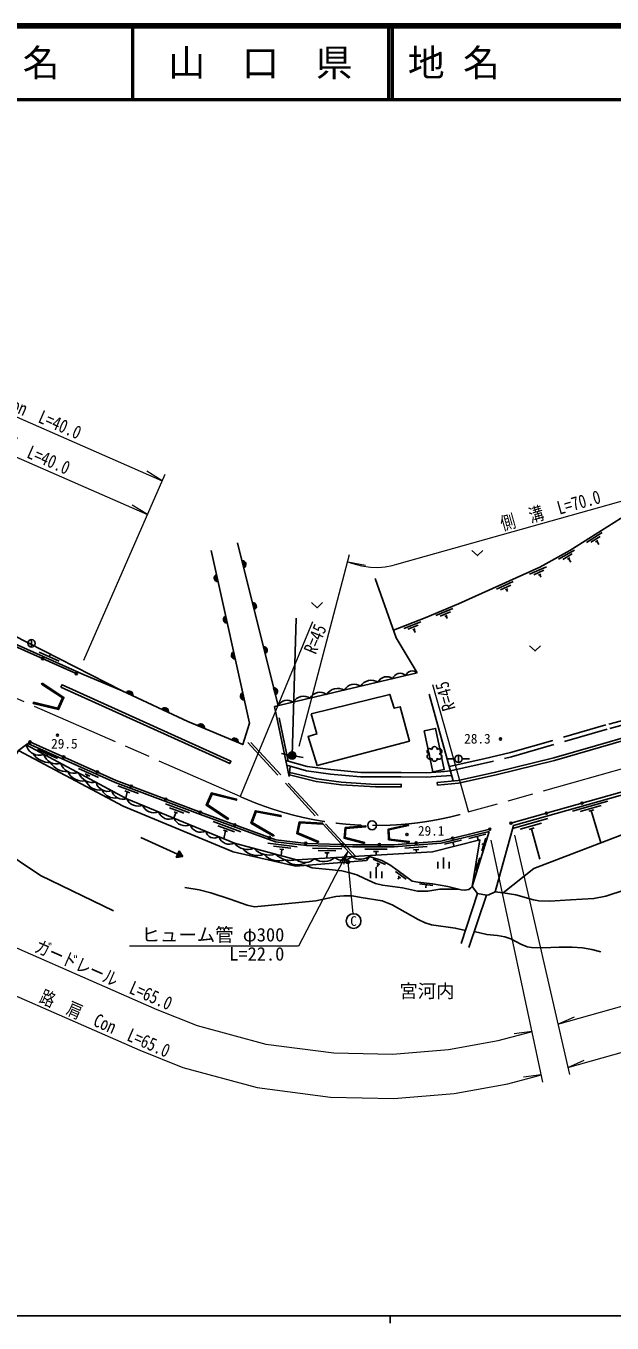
# Model space of a CAD drawing. Units: millimetres at full size, sheet at 1:1000; details may follow other scales. Extents: x 40000 to 680000, y 20000 to 380000.
# Drawn here: x 318563 to 398089, y 204000 to 380000 of the extents above; entities that cross this region are included whole.
import ezdxf
from ezdxf.enums import TextEntityAlignment as Align

# ---------------------------------------------------------------- set-up
doc = ezdxf.new("R2010")
doc.units = ezdxf.units.MM
doc.header["$LTSCALE"] = 1000
doc.linetypes.add('CHAIN', pattern=[18.5, 12, -1.5, 3.5, -1.5])
doc.linetypes.add('DASHED', pattern=[7.5, 6, -1.5])
for name, color, linetype, lineweight in [('M-BGD', 7, 'Continuous', 25), ('M-BMK', 2, 'CHAIN', 13), ('M-BMK-SRVR', 3, 'Continuous', 25), ('M-STR-HTXT', 7, 'Continuous', 13), ('M-STR-STRC', 7, 'Continuous', 25), ('M-TTL', 2, 'Continuous', 140), ('M-TTL-BAND', 7, 'Continuous', 25), ('M-TTL-LINE', 7, 'Continuous', 50)]:
    doc.layers.add(name, color=color, linetype=linetype, lineweight=lineweight)
doc.layers.add('M-BMK-HTXT', color=7, linetype='Continuous')
doc.layers.add('M-TTL-TXT', color=7, linetype='Continuous')
doc.styles.add('ＭＳ ゴシック', font='')
doc.styles.get('ＭＳ ゴシック').set_extended_font_data('MS Gothic')

# ---------------------------------------------------------------- blocks, each defined once
blk = doc.blocks.new('open_arrow')
at = {"color": 0, "linetype": 'Continuous', "lineweight": -2}
blk.add_lwpolyline([(7.5, 1.25), (0, 0), (7.5, -1.25)], dxfattribs=at)

msp = doc.modelspace()

# ---------------------------------------------------------------- hatches: boundary and pattern name
at = {"layer": 'M-BGD'}
for points in [[(347891, 307430, -0.82183), (348130, 306469)], [(344621, 304612, -0.82183), (344406, 305580)], [(349298, 301762, -0.82183), (349537, 300800)], [(345872, 298970, -0.82183), (345657, 299937)], [(350783, 295780, -0.82183), (351022, 294819)], [(320699, 294206, -0.41421), (320897, 294281, -0.41421), (320973, 294083, -1)], [(346949, 294109, -0.82183), (346735, 295076)], [(325263, 292162, -0.41421), (325461, 292238, -0.41421), (325536, 292040, -1)], [(332173, 289551, -0.82183), (333071, 289132)], [(348183, 288545, -0.82183), (347968, 289512)], [(352166, 290212, -0.82183), (352405, 289250)], [(337009, 287291, -0.82183), (337907, 286871)], [(341866, 285081, -0.82183), (342779, 284695)], [(346459, 283140, -0.82183), (347371, 282755)], [(319250, 282781, -0.41421), (319051, 282705, -0.41421), (318976, 282903, -1)], [(323814, 280740, -0.41421), (323616, 280665, -0.41421), (323540, 280863, -1)], [(354203, 281110, -1), (355185, 280922, -1)], [(328379, 278700, -0.41421), (328181, 278624, -0.41421), (328105, 278822, -1)], [(332997, 276790, -0.41421), (332804, 276702, -0.41421), (332717, 276896, -1)], [(337676, 275027, -0.41421), (337483, 274939, -0.41421), (337395, 275132, -1)], [(394144, 274581, -1), (393855, 274500, -0.41421), (393959, 274685, -0.41421)], [(342355, 273263, -0.41421), (342162, 273176, -0.41421), (342074, 273369, -1)], [(389331, 273227, -1), (389042, 273146, -0.41421), (389146, 273331, -0.41421)], [(347052, 271551, -0.41421), (346860, 271461, -0.41421), (346771, 271654, -1)], [(381646, 271044, -1), (381354, 270974, -0.41421), (381465, 271155, -0.41421)], [(384517, 271874, -1), (384229, 271792, -0.41421), (384332, 271977, -0.41421)], [(351750, 269838, -0.41421), (351558, 269749, -0.41421), (351468, 269941, -1)], [(371660, 269161, -1), (371361, 269138, -1)], [(376601, 269829, -1), (376309, 269759, -0.41421), (376420, 269940, -0.41421)], [(338935, 267158), (339870, 267284), (339347, 268069)], [(356673, 269072, -0.41421), (356507, 268941, -0.41421), (356376, 269108, -1)], [(361672, 268935, -1), (361372, 268943, -0.41421), (361526, 269089, -0.41421)], [(366671, 268900, -1), (366371, 268900, -0.41421), (366521, 269050, -0.41421)]]:
    msp.add_hatch(color=256, dxfattribs=at).paths.add_polyline_path(points)
at = {"layer": 'M-STR-HTXT'}
msp.add_hatch(color=256, dxfattribs=at).paths.add_polyline_path([(362082, 266356, -0.41421), (362051, 266708, -0.41421), (362404, 266739, -1)])
at = {"layer": 'M-STR-STRC'}
for points in [[(319600, 288225), (319564, 288080), (322988, 287236), (323349, 288060), (323710, 288885), (320768, 290828), (320685, 290703), (323522, 288829), (323211, 288121), (322901, 287412)], [(347110, 274945), (347145, 275091), (343722, 275935), (343361, 275110), (343000, 274286), (345942, 272343), (346025, 272468), (343188, 274341), (343499, 275050), (343809, 275759)], [(353159, 272726), (353187, 272873), (349721, 273522), (349407, 272678), (349094, 271834), (352141, 270061), (352217, 270191), (349278, 271900), (349548, 272626), (349818, 273351)], [(358818, 271696), (358825, 271831), (355656, 271997), (355476, 271208), (355297, 270418), (358226, 269198), (358278, 269323), (355454, 270499), (355608, 271178), (355762, 271857)], [(364698, 271342), (364688, 271461), (361878, 271220), (361817, 270503), (361755, 269785), (364484, 269070), (364514, 269186), (361883, 269876), (361936, 270492), (361989, 271109)], [(370473, 271506), (370446, 271623), (367694, 271008), (367729, 270288), (367764, 269569), (370564, 269226), (370579, 269345), (367879, 269676), (367849, 270294), (367818, 270913)]]:
    msp.add_hatch(color=256, dxfattribs=at).paths.add_polyline_path(points)

# ---------------------------------------------------------------- linework, layer by layer
at = {"layer": 'M-BGD'}
for p, q in [((289221, 311329), (331630, 289805)), ((347290, 309852), (352775, 287758)), ((396739, 311264), (394626, 309929)), ((396477, 310743), (395209, 309942)), ((396151, 310183), (395855, 309996)), ((396003, 310089), (396298, 309622)), ((288893, 308448), (325470, 292069)), ((392987, 308860), (390809, 307631)), ((392699, 308353), (391392, 307616)), ((347891, 307430), (348130, 306469)), ((389175, 306621), (386894, 305598)), ((392345, 307809), (392040, 307637)), ((392193, 307723), (392474, 307225)), ((344621, 304612), (344406, 305580)), ((384672, 304601), (382391, 303578)), ((388841, 306143), (387473, 305529)), ((388439, 305634), (388120, 305491)), ((388280, 305562), (388447, 305190)), ((384338, 304123), (382970, 303509)), ((383936, 303614), (383617, 303470)), ((383777, 303542), (383907, 303252)), ((349298, 301762), (349537, 300800)), ((345872, 298970), (345657, 299937)), ((354694, 281016), (355207, 299664)), ((376494, 300957), (374189, 299989)), ((376149, 300487), (374766, 299906)), ((375735, 299988), (375413, 299852)), ((375574, 299920), (375707, 299604)), ((372155, 299155), (369826, 298246)), ((371798, 298694), (370401, 298149)), ((371372, 298205), (371046, 298078)), ((371209, 298142), (371381, 297702)), ((319330, 296728), (319330, 295728)), ((350783, 295780), (351022, 294819)), ((320349, 295020), (323087, 293794)), ((321718, 294407), (321875, 294756)), ((346949, 294109), (346735, 295076)), ((332173, 289551), (333071, 289132)), ((348183, 288545), (347968, 289512)), ((352166, 290212), (352405, 289250)), ((373291, 289322), (376546, 277558)), ((337009, 287291), (337907, 286871)), ((341866, 285081), (342779, 284695)), ((322867, 280605), (320128, 281829)), ((346459, 283140), (347371, 282755)), ((321497, 281217), (321381, 280956)), ((354203, 281110), (353221, 281297)), ((355185, 280922), (356167, 280735)), ((376748, 280561), (375748, 280561)), ((377248, 281061), (377248, 280061)), ((377748, 280561), (378748, 280561)), ((328414, 278027), (325675, 279251)), ((327242, 278222), (326603, 278508)), ((326922, 278365), (326789, 278067)), ((354299, 278160), (354419, 279557)), ((333825, 275837), (331018, 276894)), ((332643, 275961), (331988, 276208)), ((332316, 276085), (332112, 275225)), ((397516, 274802), (392702, 273449)), ((340759, 273224), (337483, 274458)), ((339998, 273190), (338033, 273930)), ((338910, 273279), (338623, 272520)), ((339139, 273193), (338680, 273366)), ((396634, 274243), (393746, 273431)), ((395608, 273643), (394935, 273453)), ((395272, 273548), (396546, 269161)), ((347726, 270667), (343968, 272037)), ((346872, 270659), (344617, 271481)), ((389375, 272450), (384561, 271097)), ((388509, 271833), (385622, 271021)), ((387500, 271175), (386826, 270986)), ((387163, 271080), (388301, 266927)), ((339141, 267613), (334160, 269872)), ((345905, 270692), (345379, 270884)), ((345642, 270788), (345434, 269709)), ((377673, 269532), (375340, 268970)), ((380972, 270327), (378639, 269765)), ((379806, 270046), (379918, 269579)), ((380438, 268083), (380970, 269803)), ((339347, 268069), (338935, 267158)), ((339870, 267284), (339347, 268069)), ((355353, 268626), (351381, 269100)), ((354523, 268423), (352140, 268707)), ((353574, 268234), (353017, 268300)), ((353295, 268267), (353194, 267414)), ((361428, 268341), (357430, 268454)), ((360620, 268064), (358221, 268132)), ((359692, 267790), (359132, 267806)), ((359412, 267798), (359392, 267101)), ((367566, 268300), (364566, 268300)), ((366416, 268000), (365716, 268000)), ((366066, 268000), (366066, 267491)), ((372981, 268670), (369991, 268422)), ((371860, 268276), (371162, 268218)), ((371511, 268247), (371547, 267812)), ((376506, 269251), (376619, 268784)), ((380704, 268943), (380417, 269032)), ((339870, 267284), (338935, 267158)), ((367330, 266216), (365681, 266937)), ((366081, 264365), (366081, 265865)), ((366578, 266217), (366193, 266385)), ((366385, 266301), (366221, 265925)), ((374469, 265692), (374469, 266592)), ((375219, 265692), (375219, 267192)), ((375969, 265692), (375969, 266592)), ((379604, 265391), (380137, 267111)), ((379871, 266251), (379621, 266328)), ((365331, 264365), (365331, 265265)), ((366831, 264365), (366831, 265265)), ((370139, 264208), (368687, 265273)), ((369235, 264499), (369045, 264239)), ((369405, 264374), (369066, 264623)), ((373751, 263382), (371965, 263602)), ((372858, 263492), (372806, 263075)), ((379828, 262299), (377621, 255517)), ((381033, 262040), (378647, 254979))]:
    msp.add_line(p, q, dxfattribs=at)
at = {"layer": 'M-BGD', "linetype": 'DASHED'}
for p, q in [((354163, 280254), (352589, 287714)), ((363284, 267329), (348328, 283601)), ((362898, 267306), (348226, 283270))]:
    msp.add_line(p, q, dxfattribs=at)
at = {"layer": 'M-BGD'}
for points in [[(293136, 325311), (292298, 322901), (289170, 311302), (288897, 308775), (326143, 292097), (331630, 289805), (340530, 285645), (347986, 282495), (348883, 285389), (343691, 308807)], [(368429, 298023), (372718, 299697), (377253, 301601), (388285, 306551), (392349, 308845), (400081, 313731)], [(379078, 308832), (379828, 308132), (380578, 308832)], [(365929, 305039), (368805, 296969), (371628, 292213)], [(357309, 301757), (358059, 301057), (358809, 301757)], [(386884, 295890), (387634, 295190), (388384, 295890)], [(354299, 278160), (352297, 287645), (371628, 292213)], [(456627, 291987), (455471, 291718), (450937, 290511), (443250, 288345), (421082, 282198), (420416, 280919), (415718, 279541), (414254, 280237), (384373, 271833)], [(318832, 282639), (317548, 281708), (311779, 272054), (314821, 268537), (320520, 264739), (330463, 259918)], [(365329, 267448), (364764, 266753), (355194, 265971), (346694, 267930), (331763, 274143), (317548, 281708)], [(379093, 263232), (380171, 269558), (373714, 267939), (355252, 266859), (346857, 269123), (332256, 275147), (318576, 282454)], [(381397, 270676), (374894, 269109), (371318, 268834), (368544, 268600), (362894, 268600), (356611, 268778), (352408, 269279), (342237, 272987), (330681, 277342), (318832, 282639)], [(381500, 271009), (374847, 269407), (371294, 269133), (368531, 268900), (362898, 268900), (356633, 269077), (352478, 269573), (342341, 273269), (330795, 277620), (319113, 282842)], [(429229, 282043), (425546, 280630), (421183, 278589), (387493, 265697), (383314, 262397)], [(414803, 279976), (384699, 271509), (382223, 262523), (381358, 262088), (381033, 262040), (379828, 262299), (379093, 263232), (381397, 270676)], [(356596, 266085), (357420, 265758), (360141, 265506), (361412, 265369), (362519, 265102), (363480, 264797), (364513, 264300), (365972, 263635), (366925, 263431), (369656, 263043), (371705, 262601), (373094, 262601), (374742, 262859), (377201, 262886)], [(365200, 267290), (366853, 266781), (367958, 266166), (369053, 265377), (370979, 263964), (371716, 263845), (373709, 263599), (375787, 263242), (377610, 262783), (378131, 262729), (378665, 262843), (378921, 263060), (379093, 263232)], [(340103, 263100), (342060, 262804), (343647, 262396), (346272, 261524), (348587, 260683), (349554, 260497), (357882, 261270), (360625, 261878), (361674, 261977), (362825, 261977), (364070, 261730), (366897, 261281), (368272, 260753), (371789, 258752), (372713, 258307), (373571, 258049), (376816, 257585), (378191, 257268)], [(382223, 262523), (383314, 262397), (385036, 262115), (387434, 261420), (388148, 261308), (389630, 261247), (392448, 261407), (395621, 261617), (397249, 261937), (399887, 262792)], [(379367, 257108), (381110, 256719), (382537, 256598), (383527, 256426), (384363, 256125), (385689, 255401), (386592, 255042), (387147, 254953), (388662, 254904), (390921, 254991), (392663, 255004), (394066, 254916), (395331, 254704), (396582, 254368)]]:
    msp.add_lwpolyline(points, dxfattribs=at)
for points in [[(323319, 290300), (346224, 279914), (346368, 280233), (323463, 290619)], [(357274, 286670), (358045, 283940), (356840, 283600), (358067, 279646), (370583, 282958), (369350, 287620), (368531, 287413), (367934, 289303)], [(374393, 276993), (377267, 277278), (382363, 278392), (390265, 280339), (415581, 287659), (415483, 287995), (390174, 280677), (382284, 278733), (377212, 277625), (374358, 277341)], [(372608, 284352), (374142, 284678), (375322, 279116), (373789, 278791)], [(354316, 278364), (354347, 278716), (358011, 277822), (361347, 277387), (366015, 277090), (369483, 277101), (369484, 276751), (366005, 276740), (361313, 277038), (357947, 277477)]]:
    msp.add_lwpolyline(points, close=True, dxfattribs=at)
at = {"layer": 'M-BGD', "linetype": 'DASHED'}
for points in [[(353837, 280348), (356736, 279517), (359936, 279093), (364003, 278695), (369489, 278695), (372858, 278662), (374839, 278800), (375346, 278836), (376171, 278913), (384446, 280816), (397810, 284689), (409710, 287900), (422903, 291599)], [(376007, 279507), (380713, 280573), (384295, 281397), (397648, 285266), (409551, 288479), (422553, 292124)], [(353977, 279683), (356614, 278928), (359867, 278497), (363974, 278095), (369486, 278095), (372875, 278062), (374881, 278201), (376339, 278306)]]:
    msp.add_lwpolyline(points, dxfattribs=at)
at = {"layer": 'M-BGD'}
for centre, radius in [((319330, 296228), 500), ((320836, 294144), 150), ((325400, 292101), 150), ((322848, 283766), 150), ((382959, 283246), 150), ((319113, 282842), 150), ((323677, 280802), 150), ((354694, 281016), 500), ((377248, 280561), 500), ((328242, 278761), 150), ((332857, 276843), 150), ((337536, 275079), 150), ((393999, 274540), 150), ((342215, 273316), 150), ((389186, 273187), 150), ((346912, 271602), 150), ((381500, 271009), 150), ((384373, 271833), 150), ((351609, 269890), 150), ((370255, 270291), 150), ((371511, 269150), 150), ((376455, 269794), 150), ((356524, 269090), 150), ((361522, 268939), 150), ((366521, 268900), 150)]:
    msp.add_circle(centre, radius, dxfattribs=at)
for centre, radius, start, end in [((347915, 306926), 505, 295.11457, 92.77276), ((344609, 305117), 505, 113.67105, 271.32924), ((349323, 301257), 505, 295.11457, 92.77276), ((345860, 299475), 505, 113.67105, 271.32924), ((350808, 295276), 505, 295.11457, 92.77276), ((346938, 294614), 505, 113.67105, 271.32924), ((369320, 291111), 1056, 44.17297, 162.41769), ((370969, 291539), 943, 45.60254, 160.98813), ((363109, 289181), 1496, 54.79644, 151.79423), ((365426, 289518), 1703, 57.90621, 148.68446), ((367515, 290380), 1319, 52.71863, 153.87203), ((332581, 289253), 505, 346.11864, 143.77683), ((348171, 289050), 505, 113.67105, 271.32924), ((352190, 289707), 505, 295.11457, 92.77276), ((356253, 287387), 1661, 57.63797, 148.9527), ((358468, 288074), 1508, 54.94732, 151.64334), ((360885, 288232), 1888, 61.35091, 145.23976), ((337417, 286992), 505, 346.11864, 143.77683), ((354015, 287102), 1402, 54.47197, 152.11869), ((342284, 284798), 505, 348.26985, 145.92804), ((346877, 282858), 505, 348.26985, 145.92804), ((320387, 282914), 1868, 194.25744, 289.5315), ((373372, 281583), 360, 37.6435, 270), ((374012, 281863), 360, 90, 189.61526), ((374012, 281863), 360, 350.38474, 90), ((374652, 281583), 360, 270, 142.3565), ((321783, 282811), 2751, 214.16574, 272.24004), ((322734, 281642), 1790, 195.82569, 287.96324), ((324123, 281447), 2628, 211.80293, 272.4327), ((325175, 280582), 1996, 198.82354, 284.96539), ((373372, 280863), 360, 90, 322.3565), ((374012, 280583), 360, 170.38474, 270), ((374012, 280583), 360, 270, 9.61526), ((374652, 280863), 360, 217.6435, 90), ((326231, 279745), 2199, 204.82899, 281.30517), ((327678, 279490), 2156, 202.81742, 280.97152), ((328609, 278434), 2122, 203.46741, 277.71293), ((329651, 277748), 1608, 193.48197, 290.30696), ((330630, 277141), 1916, 205.0168, 281.19173), ((331764, 276688), 1618, 196.05937, 287.72957), ((333755, 275741), 1612, 201.6204, 293.53879), ((335896, 274858), 1612, 201.6204, 293.53879), ((338038, 273974), 1612, 201.6204, 293.53879), ((340180, 273090), 1612, 201.6204, 293.53879), ((342322, 272207), 1612, 201.6204, 293.53879), ((344100, 270964), 1158, 191.69918, 303.46001), ((346175, 270475), 1514, 198.39484, 296.76435), ((348642, 270514), 2263, 217.92531, 291.88707), ((349968, 269947), 2507, 220.18189, 290.5948), ((351612, 270427), 2927, 223.42321, 286.38916), ((352831, 269365), 2653, 221.68393, 290.20088), ((354530, 269778), 3007, 225.90862, 283.90375), ((355368, 268422), 2241, 223.67981, 300.90418), ((356402, 268497), 2001, 234.95019, 311.74317), ((359003, 268839), 2231, 235.31756, 311.3758), ((361545, 268490), 1701, 231.1437, 315.54967), ((363949, 269008), 2083, 235.18728, 311.50608)]:
    msp.add_arc(centre, radius, start, end, dxfattribs=at)
at = {"layer": 'M-BMK'}
for p, q in [((347651, 275446), (290881, 300299)), ((453720, 294460), (378542, 273318))]:
    msp.add_line(p, q, dxfattribs=at)
msp.add_arc((366001, 316535), 45000, 245.93431, 286.18234, dxfattribs=at)
at = {"layer": 'M-BMK-SRVR'}
msp.add_circle((365534, 271537), 600, dxfattribs=at)
at = {"layer": 'M-STR-HTXT'}
for p, q in [((326416, 293954), (337469, 319202)), ((337068, 318286), (334978, 319574)), ((335063, 313706), (332973, 314994)), ((355622, 282256), (362479, 308262)), ((362222, 307288), (364634, 306830)), ((357431, 299127), (347651, 275446)), ((373744, 290640), (378610, 273337)), ((388703, 236701), (381670, 269506)), ((384838, 270205), (392296, 237712)), ((362243, 266547), (362917, 259543)), ((390728, 244542), (392976, 245529)), ((387233, 243559), (384800, 243230)), ((392072, 238687), (394320, 239675)), ((388493, 237681), (386060, 237352))]:
    msp.add_line(p, q, dxfattribs=at)
for points in [[(300445, 334282), (305286, 332200), (337068, 318286)], [(298416, 329712), (303296, 327613), (335063, 313706)], [(362222, 307288), (362720, 307089), (364079, 306722), (365314, 306559), (366294, 306539), (367316, 306622), (368256, 306793), (368877, 306957), (415937, 320192)], [(362260, 267999), (355524, 255128), (332624, 255128)], [(390728, 244542), (461830, 264539), (463664, 265040), (464810, 265330), (466065, 265622), (468083, 266042), (469432, 266286), (472456, 266733), (475044, 267009), (478932, 267243), (482049, 267284), (483146, 267263), (485390, 267162), (489211, 266895)], [(392072, 238687), (463434, 258757), (465192, 259238), (466226, 259499), (467356, 259763), (469228, 260152), (470405, 260365), (473212, 260780), (475543, 261028), (479152, 261246), (482031, 261283), (482953, 261266), (485046, 261171), (559429, 255981)], [(308303, 258831), (336338, 246558), (341773, 244382), (351102, 241861), (360333, 240644), (368305, 240487), (375890, 241100), (382630, 242324), (386266, 243287), (387233, 243559)], [(305865, 253349), (334019, 241024), (339869, 238681), (349922, 235965), (359880, 234652), (368488, 234482), (376670, 235143), (383937, 236463), (387847, 237499), (388493, 237681)]]:
    msp.add_lwpolyline(points, dxfattribs=at)
msp.add_circle((362243, 266547), 250, dxfattribs=at)
at = {"layer": 'M-STR-STRC'}
for points in [[(320768, 290828), (323710, 288885), (322988, 287236), (319564, 288080), (319600, 288225), (322901, 287412), (323522, 288829), (320685, 290703)], [(345942, 272343), (343000, 274286), (343722, 275935), (347145, 275091), (347110, 274945), (343809, 275759), (343188, 274341), (346025, 272468)], [(352141, 270061), (349094, 271834), (349721, 273522), (353187, 272873), (353159, 272726), (349818, 273351), (349278, 271900), (352217, 270191)], [(358226, 269198), (355297, 270418), (355656, 271997), (358825, 271831), (358818, 271696), (355762, 271857), (355454, 270499), (358278, 269323)], [(364484, 269070), (361755, 269785), (361878, 271220), (364688, 271461), (364698, 271342), (361989, 271109), (361883, 269876), (364514, 269186)], [(370564, 269226), (367764, 269569), (367694, 271008), (370446, 271623), (370473, 271506), (367818, 270913), (367879, 269676), (370579, 269345)]]:
    msp.add_lwpolyline(points, close=True, dxfattribs=at)
msp.add_circle((363013, 258548), 1000, dxfattribs=at)
at = {"layer": 'M-TTL'}
msp.add_line((680000, 380000), (40000, 380000), dxfattribs=at)
at = {"layer": 'M-TTL-BAND'}
for p, q in [((40000, 205000), (579000, 205000)), ((368000, 205000), (368000, 204000))]:
    msp.add_line(p, q, dxfattribs=at)
at = {"layer": 'M-TTL-LINE'}
for p, q in [((333000, 380000), (333000, 370000)), ((367750, 380000), (367750, 370000)), ((368250, 380000), (368250, 370000)), ((40000, 370000), (680000, 370000))]:
    msp.add_line(p, q, dxfattribs=at)

# ---------------------------------------------------------------- block references
at = {"layer": 'M-STR-HTXT', "xscale": 240, "yscale": 240, "rotation": 242.4}
msp.add_blockref('open_arrow', (362260, 267999), dxfattribs=at)

# ---------------------------------------------------------------- texts
at = {"layer": 'M-BGD', "style": 'ＭＳ ゴシック'}
for s, p in [('28.3', (378027, 283292)), ('29.5', (321982, 282616)), ('29.1', (371752, 270794))]:
    msp.add_text(s, height=1320, dxfattribs=at).set_placement(p, align=Align.MIDDLE_LEFT)
at = {"layer": 'M-BMK-HTXT', "style": 'ＭＳ ゴシック'}
msp.add_text('宮河内', height=1833, dxfattribs=at).set_placement((372977, 249056), align=Align.MIDDLE_CENTER)
at = {"layer": 'M-STR-HTXT', "style": 'ＭＳ ゴシック', "width": 0.8}
for s, rotation, p in [('路  肩  Con  L=40.0', 336.357, (316660, 327164)), ('ガードパイプ\u3000L=40.0', 336.357, (314654, 322584)), ('側\u3000溝\u3000L=70.0', 15.708, (390115, 312877)), ('ガードレール\u3000L=65.0', 336.357, (328529, 249921)), ('路  肩  Con  L=65.0', 336.357, (328699, 243296))]:
    msp.add_text(s, height=1833, rotation=rotation, dxfattribs=at).set_placement(p, align=Align.BOTTOM_CENTER)
for rotation, p in [(67.559, (357713, 299024)), (105.708, (374033, 290721))]:
    msp.add_text('R=45', height=1833, rotation=rotation, dxfattribs=at).set_placement(p, align=Align.TOP_RIGHT)
at = {"layer": 'M-STR-HTXT', "style": 'ＭＳ ゴシック'}
for s, p in [('ヒューム管 φ300', (353624, 255228)), ('L=22.0', (353624, 252628))]:
    msp.add_text(s, height=1833, dxfattribs=at).set_placement(p, align=Align.BOTTOM_RIGHT)
at = {"layer": 'M-STR-STRC', "style": 'ＭＳ ゴシック'}
msp.add_text('C', height=1320, dxfattribs=at).set_placement((363013, 258548), align=Align.MIDDLE_CENTER)
at = {"layer": 'M-TTL-TXT', "style": 'ＭＳ ゴシック'}
for s, p in [('県\u3000名', (315625, 375000)), ('山\u3000口\u3000県', (350375, 375000))]:
    msp.add_text(s, height=3666, dxfattribs=at).set_placement(p, align=Align.MIDDLE_CENTER)
msp.add_text('地 名', height=3666, dxfattribs=at).set_placement((370380, 375000), align=Align.MIDDLE_LEFT)

doc.saveas('drawing.dxf')
